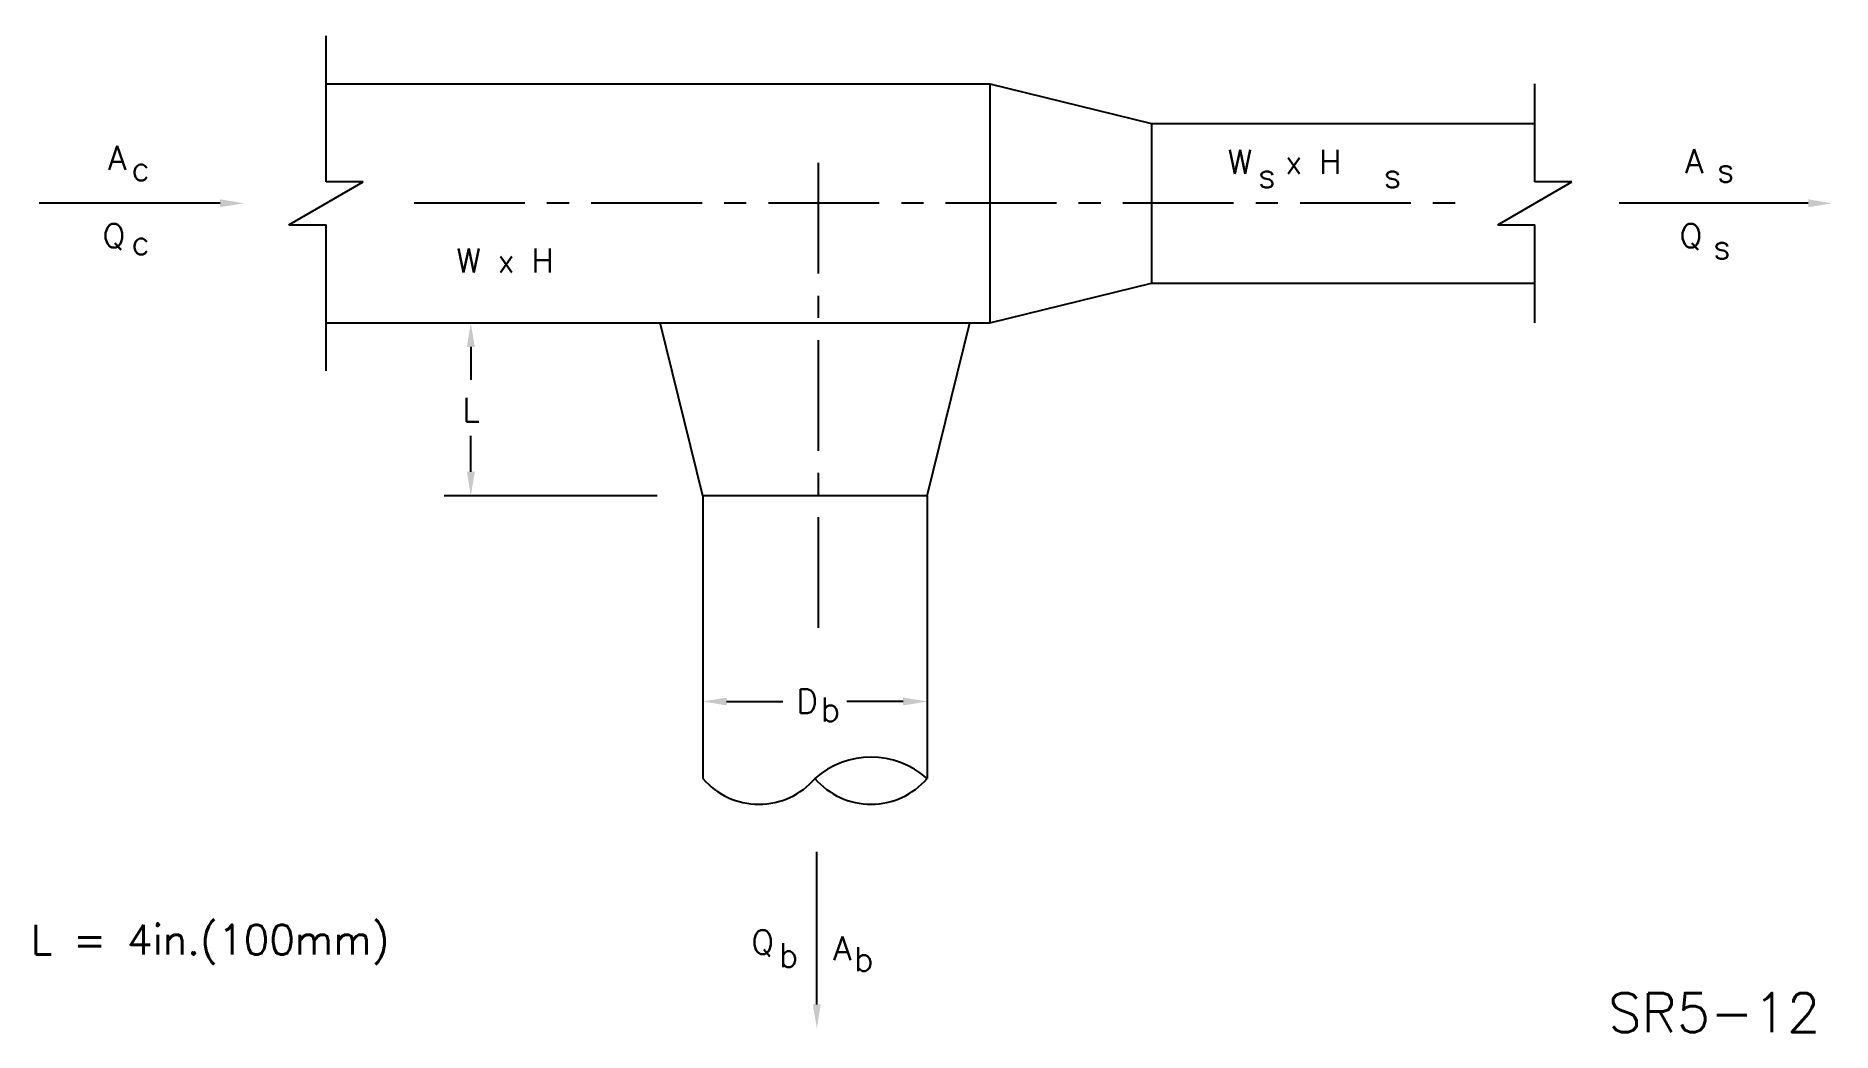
# Model space of a CAD drawing. Extents: x 0.8 to 10.9, y 1.6 to 7.2.
import ezdxf
from ezdxf.enums import TextEntityAlignment as Align

# ---------------------------------------------------------------- set-up
doc = ezdxf.new("R2010")
doc.units = 0
doc.header["$LTSCALE"] = 0.5
doc.header["$MEASUREMENT"] = 0
doc.linetypes.add('CENTER', pattern=[2, 1.25, -0.25, 0.25, -0.25])
doc.layers.get('0').update_dxf_attribs({"linetype": 'CONTINUOUS'})
for name, color, linetype in [('ALT', 7, 'CONTINUOUS'), ('CENTER', 7, 'CENTER'), ('NUMBER', 7, 'CONTINUOUS')]:
    doc.layers.add(name, color=color, linetype=linetype)
doc.styles.add('ROMANS', font='romans')

msp = doc.modelspace()

# ---------------------------------------------------------------- linework, layer by layer
for p, q in [((2.41, 6.371), (2.41, 7.195)), ((2.41, 6.925), (6.157, 6.925)), ((6.157, 6.925), (6.157, 5.575)), ((6.157, 6.925), (7.068, 6.7)), ((9.232, 6.371), (9.232, 6.925)), ((7.068, 6.7), (7.068, 5.8)), ((7.068, 6.7), (9.232, 6.7)), ((2.201, 6.129), (2.619, 6.371)), ((2.619, 6.371), (2.41, 6.371)), ((9.023, 6.129), (9.441, 6.371)), ((9.441, 6.371), (9.232, 6.371)), ((1.812, 6.25), (0.791, 6.25)), ((10.775, 6.25), (9.708, 6.25)), ((2.201, 6.129), (2.41, 6.129)), ((2.41, 5.305), (2.41, 6.129)), ((9.023, 6.129), (9.232, 6.129)), ((9.232, 5.575), (9.232, 6.129)), ((6.157, 5.575), (7.068, 5.8)), ((7.068, 5.8), (9.232, 5.8)), ((2.41, 5.575), (6.157, 5.575)), ((4.536, 4.599), (4.295, 5.575)), ((5.802, 4.599), (6.043, 5.575)), ((5.802, 4.599), (4.536, 4.599)), ((4.536, 4.599), (4.536, 3.003)), ((5.802, 4.599), (5.802, 3.003)), ((4.536, 3.381), (4.536, 3.275)), ((4.671, 3.437), (4.989, 3.437)), ((5.667, 3.437), (5.349, 3.437)), ((5.802, 3.407), (5.802, 3.275)), ((5.18, 1.727), (5.18, 2.588))]:
    msp.add_line(p, q)
for centre, radius, start, end in [((5.486, 2.64), 0.482, 48.9019, 131.0981), ((4.853, 3.273), 0.416, 220.4365, 319.5635), ((5.486, 3.273), 0.416, 220.4365, 319.5635)]:
    msp.add_arc(centre, radius, start, end)
for points in [[(1.812, 6.273), (1.812, 6.228), (1.947, 6.25)], [(10.775, 6.273), (10.775, 6.228), (10.91, 6.25)], [(4.671, 3.415), (4.671, 3.46), (4.536, 3.437)], [(5.667, 3.415), (5.667, 3.46), (5.802, 3.437)], [(5.202, 1.727), (5.157, 1.727), (5.18, 1.592)]]:
    msp.add_solid(points)
at = {"layer": 'ALT'}
for p, q in [((3.227, 5.439), (3.227, 5.254)), ((3.227, 4.734), (3.227, 4.937)), ((4.279, 4.599), (3.077, 4.599))]:
    msp.add_line(p, q, dxfattribs=at)
for points in [[(3.205, 5.439), (3.25, 5.439), (3.227, 5.574)], [(3.25, 4.734), (3.205, 4.734), (3.227, 4.599)]]:
    msp.add_solid(points, dxfattribs=at)
at = {"layer": 'CENTER'}
for p, q in [((5.188, 6.478), (5.188, 3.768)), ((2.907, 6.252), (8.783, 6.252))]:
    msp.add_line(p, q, dxfattribs=at)

# ---------------------------------------------------------------- texts
at = {"style": 'ROMANS'}
for s, p in [('A', (1.18, 6.44)), ('W  x H', (7.499, 6.417)), ('A', (10.08, 6.42)), ('c', (1.312, 6.379)), ('s', (7.671, 6.339)), ('s', (8.379, 6.339)), ('s', (10.26, 6.37)), ('Q', (1.149, 6)), ('Q', (10.049, 6)), ('c', (1.312, 5.961)), ('W x H', (3.146, 5.859)), ('s', (10.239, 5.936)), ('Q', (4.811, 2.011)), ('b', (4.966, 1.937)), ('A', (5.272, 1.976)), ('b', (5.391, 1.915))]:
    msp.add_text(s, height=0.135, dxfattribs=at).set_placement(p)
for s, p in [('D', (5.125, 3.439)), ('b', (5.257, 3.392))]:
    msp.add_text(s, height=0.135, dxfattribs=at).set_placement(p, align=Align.MIDDLE)
at = {"layer": 'ALT', "style": 'ROMANS'}
for s, height, p in [('L', 0.135, (3.179, 5.016)), ('L = 4in.(100mm)', 0.16879, (0.744, 2.008))]:
    msp.add_text(s, height=height, dxfattribs=at).set_placement(p)
at = {"layer": 'NUMBER', "style": 'ROMANS'}
msp.add_text('SR5-12', height=0.22, dxfattribs=at).set_placement((9.646, 1.571))

doc.saveas('drawing.dxf')
